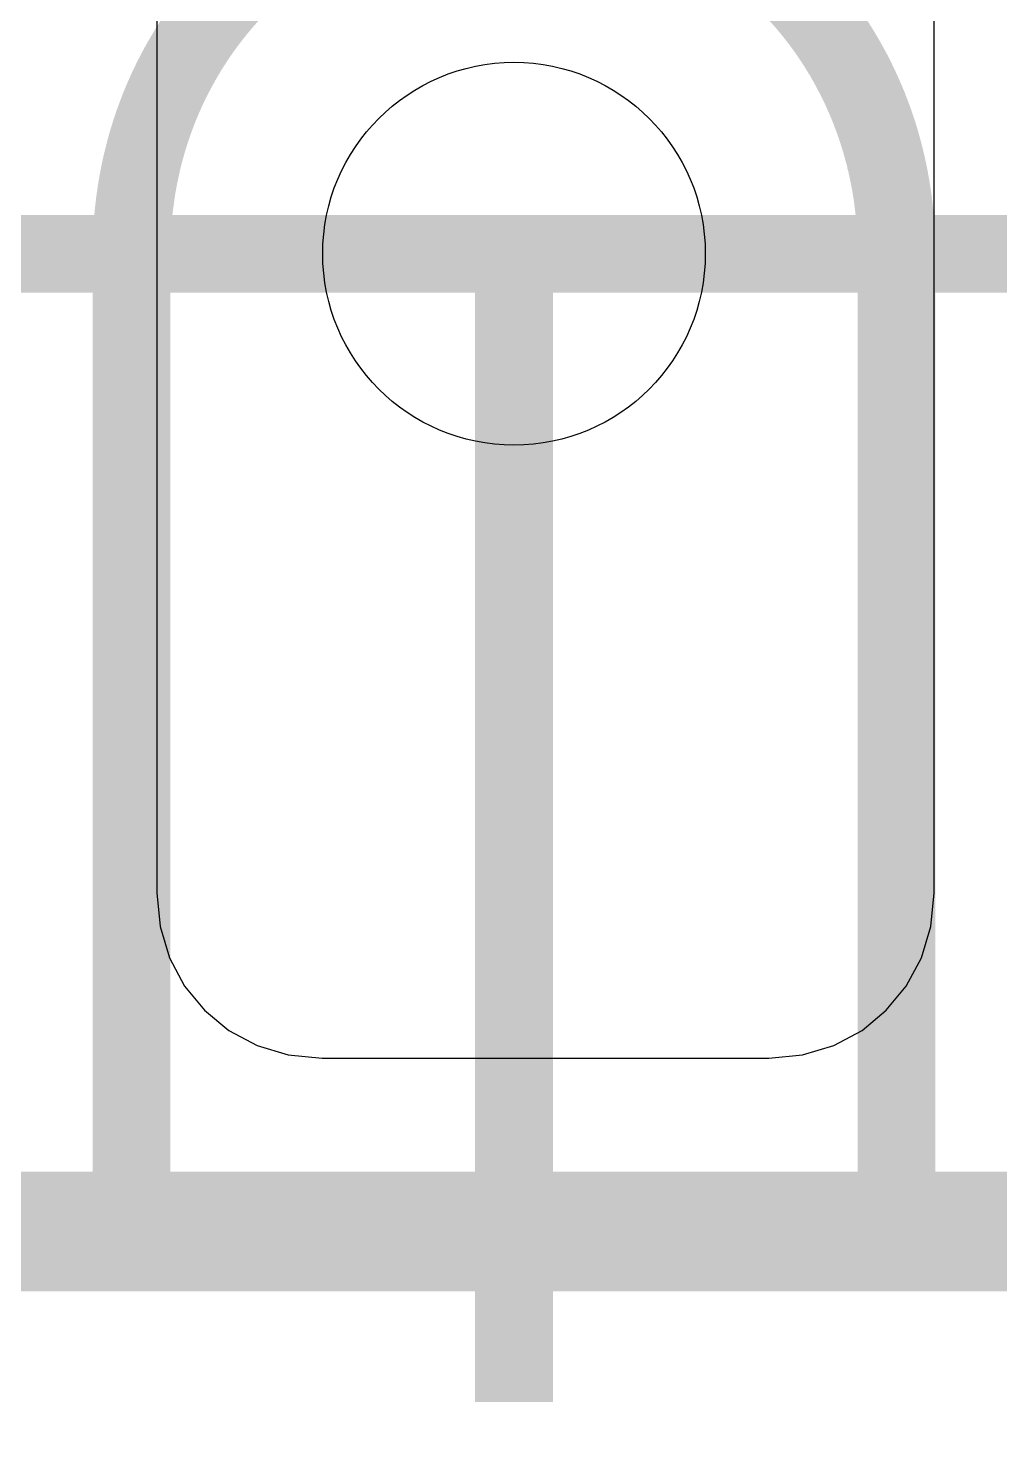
# Model space of a CAD drawing. Header units: inches. Extents: x 15 to 148, y 10 to 111.
# Drawn here: x 137.5885 to 137.8135, y 97.5885 to 97.9154 of the extents above; entities that cross this region are included whole.
import ezdxf

# ---------------------------------------------------------------- set-up
doc = ezdxf.new("R2010")
doc.units = ezdxf.units.IN
doc.header["$MEASUREMENT"] = 0
doc.layers.add('BLK_12AWG', color=7, linetype='Continuous')

# ---------------------------------------------------------------- blocks, each defined once
blk = doc.blocks.new('CEGHSD')
blk.add_lwpolyline([(134.4216, 99.712), (134.4216, 99.586), (134.42194, 99.58253), (134.42291, 99.57931), (134.42445, 99.57642), (134.42651, 99.57392), (134.42902, 99.57186), (134.43191, 99.57031), (134.43512, 99.56934), (134.4386, 99.569), (134.4386, 99.569), (134.4846, 99.569), (134.48807, 99.56934), (134.49129, 99.57031), (134.49418, 99.57186), (134.49668, 99.57392), (134.49874, 99.57642), (134.50029, 99.57931), (134.50126, 99.58253), (134.5016, 99.586), (134.5016, 99.712)])
at = {"const_width": 0.008}
for points in [[(134.41899, 99.65175), (134.41899, 99.65188), (134.41899, 99.65201), (134.41899, 99.65214), (134.41899, 99.65227), (134.419, 99.6524), (134.419, 99.65253), (134.419, 99.65265), (134.419, 99.65278), (134.41901, 99.65291), (134.41901, 99.65304), (134.41901, 99.65317), (134.41902, 99.6533), (134.41902, 99.65343), (134.41903, 99.65355), (134.41904, 99.65368), (134.41904, 99.65381), (134.41905, 99.65394), (134.41905, 99.65407), (134.41906, 99.65419), (134.41907, 99.65432), (134.41908, 99.65445), (134.41909, 99.65458), (134.41909, 99.6547), (134.4191, 99.65483), (134.41911, 99.65496), (134.41912, 99.65508), (134.41913, 99.65521), (134.41914, 99.65534), (134.41915, 99.65546), (134.41917, 99.65559), (134.41918, 99.65571), (134.41919, 99.65584), (134.4192, 99.65597), (134.41922, 99.65609), (134.41923, 99.65622), (134.41924, 99.65634), (134.41926, 99.65647), (134.41927, 99.65659), (134.41929, 99.65672), (134.4193, 99.65684), (134.41932, 99.65697), (134.41932, 99.65703), (134.41933, 99.65709), (134.41935, 99.65722), (134.41937, 99.65734), (134.41938, 99.65747), (134.4194, 99.65759), (134.41942, 99.65771), (134.41944, 99.65784), (134.41945, 99.65796), (134.41947, 99.65809), (134.41949, 99.65821), (134.41951, 99.65833), (134.41955, 99.65858), (134.41957, 99.6587), (134.41959, 99.65882), (134.41961, 99.65895), (134.41963, 99.65901), (134.41964, 99.65907), (134.41966, 99.65919), (134.41968, 99.65931), (134.41973, 99.65956), (134.41975, 99.65968), (134.41977, 99.6598), (134.4198, 99.65992), (134.41982, 99.66004), (134.41985, 99.66016), (134.41987, 99.66028), (134.4199, 99.6604), (134.41993, 99.66052), (134.41995, 99.66065), (134.41998, 99.66077), (134.42001, 99.66089), (134.42003, 99.66101), (134.42006, 99.66113), (134.42009, 99.66125), (134.42012, 99.66136), (134.42015, 99.66148), (134.42018, 99.6616), (134.42021, 99.66172), (134.42024, 99.66184), (134.42027, 99.66196), (134.4203, 99.66208), (134.42033, 99.6622), (134.42036, 99.66232), (134.42039, 99.66243), (134.42042, 99.66255), (134.42046, 99.66267), (134.42049, 99.66279), (134.42052, 99.6629), (134.42055, 99.66302), (134.42059, 99.66314), (134.42066, 99.66337), (134.42069, 99.66349), (134.42073, 99.66361), (134.42076, 99.66372), (134.4208, 99.66384), (134.42083, 99.66395), (134.42087, 99.66407), (134.42091, 99.66419), (134.42094, 99.6643), (134.42098, 99.66442), (134.42102, 99.66453), (134.42106, 99.66465), (134.4211, 99.66476), (134.42114, 99.66488), (134.42117, 99.66499), (134.42121, 99.66511), (134.42125, 99.66522), (134.42129, 99.66533), (134.42133, 99.66545), (134.42138, 99.66556), (134.42142, 99.66567), (134.42146, 99.66579), (134.4215, 99.6659), (134.42154, 99.66601), (134.42159, 99.66613), (134.42163, 99.66624), (134.42167, 99.66635), (134.42171, 99.66646), (134.42176, 99.66658), (134.4218, 99.66669), (134.42185, 99.6668), (134.42189, 99.66691), (134.42194, 99.66702), (134.42198, 99.66713), (134.42203, 99.66724), (134.42207, 99.66735), (134.42212, 99.66746), (134.42217, 99.66758), (134.42221, 99.66769), (134.42226, 99.6678), (134.42231, 99.66791), (134.42236, 99.66801), (134.42241, 99.66812), (134.42246, 99.66823), (134.4225, 99.66834), (134.42255, 99.66845), (134.4226, 99.66856), (134.42265, 99.66867), (134.4227, 99.66878), (134.42275, 99.66889), (134.4228, 99.66899), (134.42286, 99.6691), (134.42291, 99.66921), (134.42296, 99.66932), (134.42301, 99.66942), (134.42306, 99.66953), (134.42312, 99.66964), (134.42317, 99.66974), (134.42322, 99.66985), (134.42328, 99.66996), (134.42333, 99.67006), (134.42339, 99.67017), (134.42344, 99.67027), (134.4235, 99.67038), (134.42355, 99.67048), (134.42361, 99.67059), (134.42366, 99.67069), (134.42372, 99.6708), (134.42377, 99.6709), (134.42383, 99.67101), (134.42389, 99.67111), (134.42395, 99.67121), (134.424, 99.67132), (134.42406, 99.67142), (134.42412, 99.67152), (134.42418, 99.67163), (134.42424, 99.67173), (134.4243, 99.67183), (134.42436, 99.67194), (134.42448, 99.67214), (134.42454, 99.67224), (134.4246, 99.67234), (134.42466, 99.67244), (134.42472, 99.67254), (134.42478, 99.67265), (134.42484, 99.67275), (134.42491, 99.67285), (134.42497, 99.67295), (134.42503, 99.67305), (134.42509, 99.67315), (134.42516, 99.67325), (134.42522, 99.67335), (134.42528, 99.67345), (134.42535, 99.67354), (134.42541, 99.67364), (134.42548, 99.67374), (134.42561, 99.67394), (134.42574, 99.67413), (134.42587, 99.67433), (134.42594, 99.67443), (134.42601, 99.67452), (134.42607, 99.67462), (134.42614, 99.67471), (134.42621, 99.67481), (134.42628, 99.67491), (134.42642, 99.6751), (134.42655, 99.67529), (134.42662, 99.67538), (134.42669, 99.67548), (134.42676, 99.67557), (134.42684, 99.67567), (134.42691, 99.67576), (134.42698, 99.67585), (134.42705, 99.67595), (134.42712, 99.67604), (134.42719, 99.67613), (134.42726, 99.67623), (134.42734, 99.67632), (134.42741, 99.67641), (134.42748, 99.6765), (134.42756, 99.67659), (134.42763, 99.67669), (134.4277, 99.67678), (134.42778, 99.67687), (134.42785, 99.67696), (134.42793, 99.67705), (134.428, 99.67714), (134.42808, 99.67723), (134.42815, 99.67732), (134.42823, 99.67741), (134.4283, 99.6775), (134.42838, 99.67759), (134.42846, 99.67768), (134.42853, 99.67777), (134.42861, 99.67785), (134.42869, 99.67794), (134.42876, 99.67803), (134.42884, 99.67812), (134.42892, 99.67821), (134.429, 99.67829), (134.42908, 99.67838), (134.42916, 99.67847), (134.42924, 99.67855), (134.42932, 99.67864), (134.4294, 99.67873), (134.42948, 99.67881), (134.42956, 99.6789), (134.42964, 99.67898)], [(134.41899, 99.65175), (134.41899, 99.65188), (134.41899, 99.65201), (134.41899, 99.65214), (134.41899, 99.65227), (134.419, 99.6524), (134.419, 99.65253), (134.419, 99.65265), (134.419, 99.65278), (134.41901, 99.65291), (134.41901, 99.65304), (134.41901, 99.65317), (134.41902, 99.6533), (134.41902, 99.65343), (134.41903, 99.65355), (134.41904, 99.65368), (134.41904, 99.65381), (134.41905, 99.65394), (134.41905, 99.65407), (134.41906, 99.65419), (134.41907, 99.65432), (134.41908, 99.65445), (134.41909, 99.65458), (134.41909, 99.6547), (134.4191, 99.65483), (134.41911, 99.65496), (134.41912, 99.65508), (134.41913, 99.65521), (134.41914, 99.65534), (134.41915, 99.65546), (134.41917, 99.65559), (134.41918, 99.65571), (134.41919, 99.65584), (134.4192, 99.65597), (134.41922, 99.65609), (134.41923, 99.65622), (134.41924, 99.65634), (134.41926, 99.65647), (134.41927, 99.65659), (134.41929, 99.65672), (134.4193, 99.65684), (134.41932, 99.65697), (134.41932, 99.65703), (134.41933, 99.65709), (134.41935, 99.65722), (134.41937, 99.65734), (134.41938, 99.65747), (134.4194, 99.65759), (134.41942, 99.65771), (134.41944, 99.65784), (134.41945, 99.65796), (134.41947, 99.65809), (134.41949, 99.65821), (134.41951, 99.65833), (134.41955, 99.65858), (134.41957, 99.6587), (134.41959, 99.65882), (134.41961, 99.65895), (134.41963, 99.65901), (134.41964, 99.65907), (134.41966, 99.65919), (134.41968, 99.65931), (134.41973, 99.65956), (134.41975, 99.65968), (134.41977, 99.6598), (134.4198, 99.65992), (134.41982, 99.66004), (134.41985, 99.66016), (134.41987, 99.66028), (134.4199, 99.6604), (134.41993, 99.66052), (134.41995, 99.66065), (134.41998, 99.66077), (134.42001, 99.66089), (134.42003, 99.66101), (134.42006, 99.66113), (134.42009, 99.66125), (134.42012, 99.66136), (134.42015, 99.66148), (134.42018, 99.6616), (134.42021, 99.66172), (134.42024, 99.66184), (134.42027, 99.66196), (134.4203, 99.66208), (134.42033, 99.6622), (134.42036, 99.66232), (134.42039, 99.66243), (134.42042, 99.66255), (134.42046, 99.66267), (134.42049, 99.66279), (134.42052, 99.6629), (134.42055, 99.66302), (134.42059, 99.66314), (134.42066, 99.66337), (134.42069, 99.66349), (134.42073, 99.66361), (134.42076, 99.66372), (134.4208, 99.66384), (134.42083, 99.66395), (134.42087, 99.66407), (134.42091, 99.66419), (134.42094, 99.6643), (134.42098, 99.66442), (134.42102, 99.66453), (134.42106, 99.66465), (134.4211, 99.66476), (134.42114, 99.66488), (134.42117, 99.66499), (134.42121, 99.66511), (134.42125, 99.66522), (134.42129, 99.66533), (134.42133, 99.66545), (134.42138, 99.66556), (134.42142, 99.66567), (134.42146, 99.66579), (134.4215, 99.6659), (134.42154, 99.66601), (134.42159, 99.66613), (134.42163, 99.66624), (134.42167, 99.66635), (134.42171, 99.66646), (134.42176, 99.66658), (134.4218, 99.66669), (134.42185, 99.6668), (134.42189, 99.66691), (134.42194, 99.66702), (134.42198, 99.66713), (134.42203, 99.66724), (134.42207, 99.66735), (134.42212, 99.66746), (134.42217, 99.66758), (134.42221, 99.66769), (134.42226, 99.6678), (134.42231, 99.66791), (134.42236, 99.66801), (134.42241, 99.66812), (134.42246, 99.66823), (134.4225, 99.66834), (134.42255, 99.66845), (134.4226, 99.66856), (134.42265, 99.66867), (134.4227, 99.66878), (134.42275, 99.66889), (134.4228, 99.66899), (134.42286, 99.6691), (134.42291, 99.66921), (134.42296, 99.66932), (134.42301, 99.66942), (134.42306, 99.66953), (134.42312, 99.66964), (134.42317, 99.66974), (134.42322, 99.66985), (134.42328, 99.66996), (134.42333, 99.67006), (134.42339, 99.67017), (134.42344, 99.67027), (134.4235, 99.67038), (134.42355, 99.67048), (134.42361, 99.67059), (134.42366, 99.67069), (134.42372, 99.6708), (134.42377, 99.6709), (134.42383, 99.67101), (134.42389, 99.67111), (134.42395, 99.67121), (134.424, 99.67132), (134.42406, 99.67142), (134.42412, 99.67152), (134.42418, 99.67163), (134.42424, 99.67173), (134.4243, 99.67183), (134.42436, 99.67194), (134.42448, 99.67214), (134.42454, 99.67224), (134.4246, 99.67234), (134.42466, 99.67244), (134.42472, 99.67254), (134.42478, 99.67265), (134.42484, 99.67275), (134.42491, 99.67285), (134.42497, 99.67295), (134.42503, 99.67305), (134.42509, 99.67315), (134.42516, 99.67325), (134.42522, 99.67335), (134.42528, 99.67345), (134.42535, 99.67354), (134.42541, 99.67364), (134.42548, 99.67374), (134.42561, 99.67394), (134.42574, 99.67413), (134.42587, 99.67433), (134.42594, 99.67443), (134.42601, 99.67452), (134.42607, 99.67462), (134.42614, 99.67471), (134.42621, 99.67481), (134.42628, 99.67491), (134.42642, 99.6751), (134.42655, 99.67529), (134.42662, 99.67538), (134.42669, 99.67548), (134.42676, 99.67557), (134.42684, 99.67567), (134.42691, 99.67576), (134.42698, 99.67585), (134.42705, 99.67595), (134.42712, 99.67604), (134.42719, 99.67613), (134.42726, 99.67623), (134.42734, 99.67632), (134.42741, 99.67641), (134.42748, 99.6765), (134.42756, 99.67659), (134.42763, 99.67669), (134.4277, 99.67678), (134.42778, 99.67687), (134.42785, 99.67696), (134.42793, 99.67705), (134.428, 99.67714), (134.42808, 99.67723), (134.42815, 99.67732), (134.42823, 99.67741), (134.4283, 99.6775), (134.42838, 99.67759), (134.42846, 99.67768), (134.42853, 99.67777), (134.42861, 99.67785), (134.42869, 99.67794), (134.42876, 99.67803), (134.42884, 99.67812), (134.42892, 99.67821), (134.429, 99.67829), (134.42908, 99.67838), (134.42916, 99.67847), (134.42924, 99.67855), (134.42932, 99.67864), (134.4294, 99.67873), (134.42948, 99.67881), (134.42956, 99.6789), (134.42964, 99.67898)], [(134.41899, 99.65175), (134.41899, 99.65188), (134.41899, 99.65201), (134.41899, 99.65214), (134.41899, 99.65227), (134.419, 99.6524), (134.419, 99.65253), (134.419, 99.65265), (134.419, 99.65278), (134.41901, 99.65291), (134.41901, 99.65304), (134.41901, 99.65317), (134.41902, 99.6533), (134.41902, 99.65343), (134.41903, 99.65355), (134.41904, 99.65368), (134.41904, 99.65381), (134.41905, 99.65394), (134.41905, 99.65407), (134.41906, 99.65419), (134.41907, 99.65432), (134.41908, 99.65445), (134.41909, 99.65458), (134.41909, 99.6547), (134.4191, 99.65483), (134.41911, 99.65496), (134.41912, 99.65508), (134.41913, 99.65521), (134.41914, 99.65534), (134.41915, 99.65546), (134.41917, 99.65559), (134.41918, 99.65571), (134.41919, 99.65584), (134.4192, 99.65597), (134.41922, 99.65609), (134.41923, 99.65622), (134.41924, 99.65634), (134.41926, 99.65647), (134.41927, 99.65659), (134.41929, 99.65672), (134.4193, 99.65684), (134.41932, 99.65697), (134.41932, 99.65703), (134.41933, 99.65709), (134.41935, 99.65722), (134.41937, 99.65734), (134.41938, 99.65747), (134.4194, 99.65759), (134.41942, 99.65771), (134.41944, 99.65784), (134.41945, 99.65796), (134.41947, 99.65809), (134.41949, 99.65821), (134.41951, 99.65833), (134.41955, 99.65858), (134.41957, 99.6587), (134.41959, 99.65882), (134.41961, 99.65895), (134.41963, 99.65901), (134.41964, 99.65907), (134.41966, 99.65919), (134.41968, 99.65931), (134.41973, 99.65956), (134.41975, 99.65968), (134.41977, 99.6598), (134.4198, 99.65992), (134.41982, 99.66004), (134.41985, 99.66016), (134.41987, 99.66028), (134.4199, 99.6604), (134.41993, 99.66052), (134.41995, 99.66065), (134.41998, 99.66077), (134.42001, 99.66089), (134.42003, 99.66101), (134.42006, 99.66113), (134.42009, 99.66125), (134.42012, 99.66136), (134.42015, 99.66148), (134.42018, 99.6616), (134.42021, 99.66172), (134.42024, 99.66184), (134.42027, 99.66196), (134.4203, 99.66208), (134.42033, 99.6622), (134.42036, 99.66232), (134.42039, 99.66243), (134.42042, 99.66255), (134.42046, 99.66267), (134.42049, 99.66279), (134.42052, 99.6629), (134.42055, 99.66302), (134.42059, 99.66314), (134.42066, 99.66337), (134.42069, 99.66349), (134.42073, 99.66361), (134.42076, 99.66372), (134.4208, 99.66384), (134.42083, 99.66395), (134.42087, 99.66407), (134.42091, 99.66419), (134.42094, 99.6643), (134.42098, 99.66442), (134.42102, 99.66453), (134.42106, 99.66465), (134.4211, 99.66476), (134.42114, 99.66488), (134.42117, 99.66499), (134.42121, 99.66511), (134.42125, 99.66522), (134.42129, 99.66533), (134.42133, 99.66545), (134.42138, 99.66556), (134.42142, 99.66567), (134.42146, 99.66579), (134.4215, 99.6659), (134.42154, 99.66601), (134.42159, 99.66613), (134.42163, 99.66624), (134.42167, 99.66635), (134.42171, 99.66646), (134.42176, 99.66658), (134.4218, 99.66669), (134.42185, 99.6668), (134.42189, 99.66691), (134.42194, 99.66702), (134.42198, 99.66713), (134.42203, 99.66724), (134.42207, 99.66735), (134.42212, 99.66746), (134.42217, 99.66758), (134.42221, 99.66769), (134.42226, 99.6678), (134.42231, 99.66791), (134.42236, 99.66801), (134.42241, 99.66812), (134.42246, 99.66823), (134.4225, 99.66834), (134.42255, 99.66845), (134.4226, 99.66856), (134.42265, 99.66867), (134.4227, 99.66878), (134.42275, 99.66889), (134.4228, 99.66899), (134.42286, 99.6691), (134.42291, 99.66921), (134.42296, 99.66932), (134.42301, 99.66942), (134.42306, 99.66953), (134.42312, 99.66964), (134.42317, 99.66974), (134.42322, 99.66985), (134.42328, 99.66996), (134.42333, 99.67006), (134.42339, 99.67017), (134.42344, 99.67027), (134.4235, 99.67038), (134.42355, 99.67048), (134.42361, 99.67059), (134.42366, 99.67069), (134.42372, 99.6708), (134.42377, 99.6709), (134.42383, 99.67101), (134.42389, 99.67111), (134.42395, 99.67121), (134.424, 99.67132), (134.42406, 99.67142), (134.42412, 99.67152), (134.42418, 99.67163), (134.42424, 99.67173), (134.4243, 99.67183), (134.42436, 99.67194), (134.42448, 99.67214), (134.42454, 99.67224), (134.4246, 99.67234), (134.42466, 99.67244), (134.42472, 99.67254), (134.42478, 99.67265), (134.42484, 99.67275), (134.42491, 99.67285), (134.42497, 99.67295), (134.42503, 99.67305), (134.42509, 99.67315), (134.42516, 99.67325), (134.42522, 99.67335), (134.42528, 99.67345), (134.42535, 99.67354), (134.42541, 99.67364), (134.42548, 99.67374), (134.42561, 99.67394), (134.42574, 99.67413), (134.42587, 99.67433), (134.42594, 99.67443), (134.42601, 99.67452), (134.42607, 99.67462), (134.42614, 99.67471), (134.42621, 99.67481), (134.42628, 99.67491), (134.42642, 99.6751), (134.42655, 99.67529), (134.42662, 99.67538), (134.42669, 99.67548), (134.42676, 99.67557), (134.42684, 99.67567), (134.42691, 99.67576), (134.42698, 99.67585), (134.42705, 99.67595), (134.42712, 99.67604), (134.42719, 99.67613), (134.42726, 99.67623), (134.42734, 99.67632), (134.42741, 99.67641), (134.42748, 99.6765), (134.42756, 99.67659), (134.42763, 99.67669), (134.4277, 99.67678), (134.42778, 99.67687), (134.42785, 99.67696), (134.42793, 99.67705), (134.428, 99.67714), (134.42808, 99.67723), (134.42815, 99.67732), (134.42823, 99.67741), (134.4283, 99.6775), (134.42838, 99.67759), (134.42846, 99.67768), (134.42853, 99.67777), (134.42861, 99.67785), (134.42869, 99.67794), (134.42876, 99.67803), (134.42884, 99.67812), (134.42892, 99.67821), (134.429, 99.67829), (134.42908, 99.67838), (134.42916, 99.67847), (134.42924, 99.67855), (134.42932, 99.67864), (134.4294, 99.67873), (134.42948, 99.67881), (134.42956, 99.6789), (134.42964, 99.67898)], [(134.49773, 99.65175), (134.49773, 99.65188), (134.49773, 99.65201), (134.49773, 99.65214), (134.49773, 99.65227), (134.49773, 99.6524), (134.49772, 99.65253), (134.49772, 99.65265), (134.49772, 99.65278), (134.49772, 99.65291), (134.49771, 99.65304), (134.49771, 99.65317), (134.4977, 99.6533), (134.4977, 99.65343), (134.49769, 99.65355), (134.49769, 99.65368), (134.49768, 99.65381), (134.49768, 99.65394), (134.49767, 99.65407), (134.49766, 99.65419), (134.49765, 99.65432), (134.49765, 99.65445), (134.49764, 99.65458), (134.49763, 99.6547), (134.49762, 99.65483), (134.49761, 99.65496), (134.4976, 99.65508), (134.49759, 99.65521), (134.49758, 99.65534), (134.49757, 99.65546), (134.49756, 99.65559), (134.49754, 99.65571), (134.49753, 99.65584), (134.49752, 99.65597), (134.49751, 99.65609), (134.49749, 99.65622), (134.49748, 99.65634), (134.49747, 99.65647), (134.49745, 99.65659), (134.49744, 99.65672), (134.49742, 99.65684), (134.49741, 99.65697), (134.4974, 99.65703), (134.49739, 99.65709), (134.49737, 99.65722), (134.49736, 99.65734), (134.49734, 99.65747), (134.49732, 99.65759), (134.49731, 99.65771), (134.49729, 99.65784), (134.49727, 99.65796), (134.49725, 99.65809), (134.49723, 99.65821), (134.49721, 99.65833), (134.49717, 99.65858), (134.49715, 99.6587), (134.49713, 99.65882), (134.49711, 99.65895), (134.4971, 99.65901), (134.49709, 99.65907), (134.49706, 99.65919), (134.49704, 99.65931), (134.497, 99.65956), (134.49697, 99.65968), (134.49695, 99.6598), (134.49692, 99.65992), (134.4969, 99.66004), (134.49687, 99.66016), (134.49685, 99.66028), (134.49682, 99.6604), (134.4968, 99.66052), (134.49677, 99.66065), (134.49674, 99.66077), (134.49672, 99.66089), (134.49669, 99.66101), (134.49666, 99.66113), (134.49663, 99.66125), (134.4966, 99.66136), (134.49658, 99.66148), (134.49655, 99.6616), (134.49652, 99.66172), (134.49649, 99.66184), (134.49646, 99.66196), (134.49643, 99.66208), (134.49639, 99.6622), (134.49636, 99.66232), (134.49633, 99.66243), (134.4963, 99.66255), (134.49627, 99.66267), (134.49623, 99.66279), (134.4962, 99.6629), (134.49617, 99.66302), (134.49613, 99.66314), (134.49607, 99.66337), (134.49603, 99.66349), (134.496, 99.66361), (134.49596, 99.66372), (134.49592, 99.66384), (134.49589, 99.66395), (134.49585, 99.66407), (134.49582, 99.66419), (134.49578, 99.6643), (134.49574, 99.66442), (134.4957, 99.66453), (134.49566, 99.66465), (134.49563, 99.66476), (134.49559, 99.66488), (134.49555, 99.66499), (134.49551, 99.66511), (134.49547, 99.66522), (134.49543, 99.66533), (134.49539, 99.66545), (134.49535, 99.66556), (134.49531, 99.66567), (134.49526, 99.66579), (134.49522, 99.6659), (134.49518, 99.66601), (134.49514, 99.66613), (134.49509, 99.66624), (134.49505, 99.66635), (134.49501, 99.66646), (134.49496, 99.66658), (134.49492, 99.66669), (134.49488, 99.6668), (134.49483, 99.66691), (134.49479, 99.66702), (134.49474, 99.66713), (134.49469, 99.66724), (134.49465, 99.66735), (134.4946, 99.66746), (134.49455, 99.66758), (134.49451, 99.66769), (134.49446, 99.6678), (134.49441, 99.66791), (134.49436, 99.66801), (134.49432, 99.66812), (134.49427, 99.66823), (134.49422, 99.66834), (134.49417, 99.66845), (134.49412, 99.66856), (134.49407, 99.66867), (134.49402, 99.66878), (134.49397, 99.66889), (134.49392, 99.66899), (134.49387, 99.6691), (134.49381, 99.66921), (134.49376, 99.66932), (134.49371, 99.66942), (134.49366, 99.66953), (134.49361, 99.66964), (134.49355, 99.66974), (134.4935, 99.66985), (134.49345, 99.66996), (134.49339, 99.67006), (134.49334, 99.67017), (134.49328, 99.67027), (134.49323, 99.67038), (134.49317, 99.67048), (134.49312, 99.67059), (134.49306, 99.67069), (134.493, 99.6708), (134.49295, 99.6709), (134.49289, 99.67101), (134.49283, 99.67111), (134.49278, 99.67121), (134.49272, 99.67132), (134.49266, 99.67142), (134.4926, 99.67152), (134.49254, 99.67163), (134.49248, 99.67173), (134.49243, 99.67183), (134.49237, 99.67194), (134.49225, 99.67214), (134.49219, 99.67224), (134.49213, 99.67234), (134.49206, 99.67244), (134.492, 99.67254), (134.49194, 99.67265), (134.49188, 99.67275), (134.49182, 99.67285), (134.49175, 99.67295), (134.49169, 99.67305), (134.49163, 99.67315), (134.49157, 99.67325), (134.4915, 99.67335), (134.49144, 99.67345), (134.49137, 99.67354), (134.49131, 99.67364), (134.49124, 99.67374), (134.49111, 99.67394), (134.49098, 99.67413), (134.49085, 99.67433), (134.49078, 99.67443), (134.49072, 99.67452), (134.49065, 99.67462), (134.49058, 99.67471), (134.49051, 99.67481), (134.49044, 99.67491), (134.49031, 99.6751), (134.49017, 99.67529), (134.4901, 99.67538), (134.49003, 99.67548), (134.48996, 99.67557), (134.48989, 99.67567), (134.48982, 99.67576), (134.48975, 99.67585), (134.48967, 99.67595), (134.4896, 99.67604), (134.48953, 99.67613), (134.48946, 99.67623), (134.48939, 99.67632), (134.48931, 99.67641), (134.48924, 99.6765), (134.48917, 99.67659), (134.48909, 99.67669), (134.48902, 99.67678), (134.48895, 99.67687), (134.48887, 99.67696), (134.4888, 99.67705), (134.48872, 99.67714), (134.48865, 99.67723), (134.48857, 99.67732), (134.4885, 99.67741), (134.48842, 99.6775), (134.48834, 99.67759), (134.48827, 99.67768), (134.48819, 99.67777), (134.48811, 99.67785), (134.48804, 99.67794), (134.48796, 99.67803), (134.48788, 99.67812), (134.4878, 99.67821), (134.48772, 99.67829), (134.48764, 99.67838), (134.48757, 99.67847), (134.48749, 99.67855), (134.48741, 99.67864), (134.48733, 99.67873), (134.48725, 99.67881), (134.48717, 99.6789), (134.48709, 99.67898)], [(134.49773, 99.65175), (134.49773, 99.65188), (134.49773, 99.65201), (134.49773, 99.65214), (134.49773, 99.65227), (134.49773, 99.6524), (134.49772, 99.65253), (134.49772, 99.65265), (134.49772, 99.65278), (134.49772, 99.65291), (134.49771, 99.65304), (134.49771, 99.65317), (134.4977, 99.6533), (134.4977, 99.65343), (134.49769, 99.65355), (134.49769, 99.65368), (134.49768, 99.65381), (134.49768, 99.65394), (134.49767, 99.65407), (134.49766, 99.65419), (134.49765, 99.65432), (134.49765, 99.65445), (134.49764, 99.65458), (134.49763, 99.6547), (134.49762, 99.65483), (134.49761, 99.65496), (134.4976, 99.65508), (134.49759, 99.65521), (134.49758, 99.65534), (134.49757, 99.65546), (134.49756, 99.65559), (134.49754, 99.65571), (134.49753, 99.65584), (134.49752, 99.65597), (134.49751, 99.65609), (134.49749, 99.65622), (134.49748, 99.65634), (134.49747, 99.65647), (134.49745, 99.65659), (134.49744, 99.65672), (134.49742, 99.65684), (134.49741, 99.65697), (134.4974, 99.65703), (134.49739, 99.65709), (134.49737, 99.65722), (134.49736, 99.65734), (134.49734, 99.65747), (134.49732, 99.65759), (134.49731, 99.65771), (134.49729, 99.65784), (134.49727, 99.65796), (134.49725, 99.65809), (134.49723, 99.65821), (134.49721, 99.65833), (134.49717, 99.65858), (134.49715, 99.6587), (134.49713, 99.65882), (134.49711, 99.65895), (134.4971, 99.65901), (134.49709, 99.65907), (134.49706, 99.65919), (134.49704, 99.65931), (134.497, 99.65956), (134.49697, 99.65968), (134.49695, 99.6598), (134.49692, 99.65992), (134.4969, 99.66004), (134.49687, 99.66016), (134.49685, 99.66028), (134.49682, 99.6604), (134.4968, 99.66052), (134.49677, 99.66065), (134.49674, 99.66077), (134.49672, 99.66089), (134.49669, 99.66101), (134.49666, 99.66113), (134.49663, 99.66125), (134.4966, 99.66136), (134.49658, 99.66148), (134.49655, 99.6616), (134.49652, 99.66172), (134.49649, 99.66184), (134.49646, 99.66196), (134.49643, 99.66208), (134.49639, 99.6622), (134.49636, 99.66232), (134.49633, 99.66243), (134.4963, 99.66255), (134.49627, 99.66267), (134.49623, 99.66279), (134.4962, 99.6629), (134.49617, 99.66302), (134.49613, 99.66314), (134.49607, 99.66337), (134.49603, 99.66349), (134.496, 99.66361), (134.49596, 99.66372), (134.49592, 99.66384), (134.49589, 99.66395), (134.49585, 99.66407), (134.49582, 99.66419), (134.49578, 99.6643), (134.49574, 99.66442), (134.4957, 99.66453), (134.49566, 99.66465), (134.49563, 99.66476), (134.49559, 99.66488), (134.49555, 99.66499), (134.49551, 99.66511), (134.49547, 99.66522), (134.49543, 99.66533), (134.49539, 99.66545), (134.49535, 99.66556), (134.49531, 99.66567), (134.49526, 99.66579), (134.49522, 99.6659), (134.49518, 99.66601), (134.49514, 99.66613), (134.49509, 99.66624), (134.49505, 99.66635), (134.49501, 99.66646), (134.49496, 99.66658), (134.49492, 99.66669), (134.49488, 99.6668), (134.49483, 99.66691), (134.49479, 99.66702), (134.49474, 99.66713), (134.49469, 99.66724), (134.49465, 99.66735), (134.4946, 99.66746), (134.49455, 99.66758), (134.49451, 99.66769), (134.49446, 99.6678), (134.49441, 99.66791), (134.49436, 99.66801), (134.49432, 99.66812), (134.49427, 99.66823), (134.49422, 99.66834), (134.49417, 99.66845), (134.49412, 99.66856), (134.49407, 99.66867), (134.49402, 99.66878), (134.49397, 99.66889), (134.49392, 99.66899), (134.49387, 99.6691), (134.49381, 99.66921), (134.49376, 99.66932), (134.49371, 99.66942), (134.49366, 99.66953), (134.49361, 99.66964), (134.49355, 99.66974), (134.4935, 99.66985), (134.49345, 99.66996), (134.49339, 99.67006), (134.49334, 99.67017), (134.49328, 99.67027), (134.49323, 99.67038), (134.49317, 99.67048), (134.49312, 99.67059), (134.49306, 99.67069), (134.493, 99.6708), (134.49295, 99.6709), (134.49289, 99.67101), (134.49283, 99.67111), (134.49278, 99.67121), (134.49272, 99.67132), (134.49266, 99.67142), (134.4926, 99.67152), (134.49254, 99.67163), (134.49248, 99.67173), (134.49243, 99.67183), (134.49237, 99.67194), (134.49225, 99.67214), (134.49219, 99.67224), (134.49213, 99.67234), (134.49206, 99.67244), (134.492, 99.67254), (134.49194, 99.67265), (134.49188, 99.67275), (134.49182, 99.67285), (134.49175, 99.67295), (134.49169, 99.67305), (134.49163, 99.67315), (134.49157, 99.67325), (134.4915, 99.67335), (134.49144, 99.67345), (134.49137, 99.67354), (134.49131, 99.67364), (134.49124, 99.67374), (134.49111, 99.67394), (134.49098, 99.67413), (134.49085, 99.67433), (134.49078, 99.67443), (134.49072, 99.67452), (134.49065, 99.67462), (134.49058, 99.67471), (134.49051, 99.67481), (134.49044, 99.67491), (134.49031, 99.6751), (134.49017, 99.67529), (134.4901, 99.67538), (134.49003, 99.67548), (134.48996, 99.67557), (134.48989, 99.67567), (134.48982, 99.67576), (134.48975, 99.67585), (134.48967, 99.67595), (134.4896, 99.67604), (134.48953, 99.67613), (134.48946, 99.67623), (134.48939, 99.67632), (134.48931, 99.67641), (134.48924, 99.6765), (134.48917, 99.67659), (134.48909, 99.67669), (134.48902, 99.67678), (134.48895, 99.67687), (134.48887, 99.67696), (134.4888, 99.67705), (134.48872, 99.67714), (134.48865, 99.67723), (134.48857, 99.67732), (134.4885, 99.67741), (134.48842, 99.6775), (134.48834, 99.67759), (134.48827, 99.67768), (134.48819, 99.67777), (134.48811, 99.67785), (134.48804, 99.67794), (134.48796, 99.67803), (134.48788, 99.67812), (134.4878, 99.67821), (134.48772, 99.67829), (134.48764, 99.67838), (134.48757, 99.67847), (134.48749, 99.67855), (134.48741, 99.67864), (134.48733, 99.67873), (134.48725, 99.67881), (134.48717, 99.6789), (134.48709, 99.67898)], [(134.49773, 99.65175), (134.49773, 99.65188), (134.49773, 99.65201), (134.49773, 99.65214), (134.49773, 99.65227), (134.49773, 99.6524), (134.49772, 99.65253), (134.49772, 99.65265), (134.49772, 99.65278), (134.49772, 99.65291), (134.49771, 99.65304), (134.49771, 99.65317), (134.4977, 99.6533), (134.4977, 99.65343), (134.49769, 99.65355), (134.49769, 99.65368), (134.49768, 99.65381), (134.49768, 99.65394), (134.49767, 99.65407), (134.49766, 99.65419), (134.49765, 99.65432), (134.49765, 99.65445), (134.49764, 99.65458), (134.49763, 99.6547), (134.49762, 99.65483), (134.49761, 99.65496), (134.4976, 99.65508), (134.49759, 99.65521), (134.49758, 99.65534), (134.49757, 99.65546), (134.49756, 99.65559), (134.49754, 99.65571), (134.49753, 99.65584), (134.49752, 99.65597), (134.49751, 99.65609), (134.49749, 99.65622), (134.49748, 99.65634), (134.49747, 99.65647), (134.49745, 99.65659), (134.49744, 99.65672), (134.49742, 99.65684), (134.49741, 99.65697), (134.4974, 99.65703), (134.49739, 99.65709), (134.49737, 99.65722), (134.49736, 99.65734), (134.49734, 99.65747), (134.49732, 99.65759), (134.49731, 99.65771), (134.49729, 99.65784), (134.49727, 99.65796), (134.49725, 99.65809), (134.49723, 99.65821), (134.49721, 99.65833), (134.49717, 99.65858), (134.49715, 99.6587), (134.49713, 99.65882), (134.49711, 99.65895), (134.4971, 99.65901), (134.49709, 99.65907), (134.49706, 99.65919), (134.49704, 99.65931), (134.497, 99.65956), (134.49697, 99.65968), (134.49695, 99.6598), (134.49692, 99.65992), (134.4969, 99.66004), (134.49687, 99.66016), (134.49685, 99.66028), (134.49682, 99.6604), (134.4968, 99.66052), (134.49677, 99.66065), (134.49674, 99.66077), (134.49672, 99.66089), (134.49669, 99.66101), (134.49666, 99.66113), (134.49663, 99.66125), (134.4966, 99.66136), (134.49658, 99.66148), (134.49655, 99.6616), (134.49652, 99.66172), (134.49649, 99.66184), (134.49646, 99.66196), (134.49643, 99.66208), (134.49639, 99.6622), (134.49636, 99.66232), (134.49633, 99.66243), (134.4963, 99.66255), (134.49627, 99.66267), (134.49623, 99.66279), (134.4962, 99.6629), (134.49617, 99.66302), (134.49613, 99.66314), (134.49607, 99.66337), (134.49603, 99.66349), (134.496, 99.66361), (134.49596, 99.66372), (134.49592, 99.66384), (134.49589, 99.66395), (134.49585, 99.66407), (134.49582, 99.66419), (134.49578, 99.6643), (134.49574, 99.66442), (134.4957, 99.66453), (134.49566, 99.66465), (134.49563, 99.66476), (134.49559, 99.66488), (134.49555, 99.66499), (134.49551, 99.66511), (134.49547, 99.66522), (134.49543, 99.66533), (134.49539, 99.66545), (134.49535, 99.66556), (134.49531, 99.66567), (134.49526, 99.66579), (134.49522, 99.6659), (134.49518, 99.66601), (134.49514, 99.66613), (134.49509, 99.66624), (134.49505, 99.66635), (134.49501, 99.66646), (134.49496, 99.66658), (134.49492, 99.66669), (134.49488, 99.6668), (134.49483, 99.66691), (134.49479, 99.66702), (134.49474, 99.66713), (134.49469, 99.66724), (134.49465, 99.66735), (134.4946, 99.66746), (134.49455, 99.66758), (134.49451, 99.66769), (134.49446, 99.6678), (134.49441, 99.66791), (134.49436, 99.66801), (134.49432, 99.66812), (134.49427, 99.66823), (134.49422, 99.66834), (134.49417, 99.66845), (134.49412, 99.66856), (134.49407, 99.66867), (134.49402, 99.66878), (134.49397, 99.66889), (134.49392, 99.66899), (134.49387, 99.6691), (134.49381, 99.66921), (134.49376, 99.66932), (134.49371, 99.66942), (134.49366, 99.66953), (134.49361, 99.66964), (134.49355, 99.66974), (134.4935, 99.66985), (134.49345, 99.66996), (134.49339, 99.67006), (134.49334, 99.67017), (134.49328, 99.67027), (134.49323, 99.67038), (134.49317, 99.67048), (134.49312, 99.67059), (134.49306, 99.67069), (134.493, 99.6708), (134.49295, 99.6709), (134.49289, 99.67101), (134.49283, 99.67111), (134.49278, 99.67121), (134.49272, 99.67132), (134.49266, 99.67142), (134.4926, 99.67152), (134.49254, 99.67163), (134.49248, 99.67173), (134.49243, 99.67183), (134.49237, 99.67194), (134.49225, 99.67214), (134.49219, 99.67224), (134.49213, 99.67234), (134.49206, 99.67244), (134.492, 99.67254), (134.49194, 99.67265), (134.49188, 99.67275), (134.49182, 99.67285), (134.49175, 99.67295), (134.49169, 99.67305), (134.49163, 99.67315), (134.49157, 99.67325), (134.4915, 99.67335), (134.49144, 99.67345), (134.49137, 99.67354), (134.49131, 99.67364), (134.49124, 99.67374), (134.49111, 99.67394), (134.49098, 99.67413), (134.49085, 99.67433), (134.49078, 99.67443), (134.49072, 99.67452), (134.49065, 99.67462), (134.49058, 99.67471), (134.49051, 99.67481), (134.49044, 99.67491), (134.49031, 99.6751), (134.49017, 99.67529), (134.4901, 99.67538), (134.49003, 99.67548), (134.48996, 99.67557), (134.48989, 99.67567), (134.48982, 99.67576), (134.48975, 99.67585), (134.48967, 99.67595), (134.4896, 99.67604), (134.48953, 99.67613), (134.48946, 99.67623), (134.48939, 99.67632), (134.48931, 99.67641), (134.48924, 99.6765), (134.48917, 99.67659), (134.48909, 99.67669), (134.48902, 99.67678), (134.48895, 99.67687), (134.48887, 99.67696), (134.4888, 99.67705), (134.48872, 99.67714), (134.48865, 99.67723), (134.48857, 99.67732), (134.4885, 99.67741), (134.48842, 99.6775), (134.48834, 99.67759), (134.48827, 99.67768), (134.48819, 99.67777), (134.48811, 99.67785), (134.48804, 99.67794), (134.48796, 99.67803), (134.48788, 99.67812), (134.4878, 99.67821), (134.48772, 99.67829), (134.48764, 99.67838), (134.48757, 99.67847), (134.48749, 99.67855), (134.48741, 99.67864), (134.48733, 99.67873), (134.48725, 99.67881), (134.48717, 99.6789), (134.48709, 99.67898)], [(134.35836, 99.65175), (134.45679, 99.65175)], [(134.35836, 99.65175), (134.45679, 99.65175)], [(134.35836, 99.65175), (134.45679, 99.65175)], [(134.45836, 99.65175), (134.35994, 99.65175)], [(134.45836, 99.65175), (134.35994, 99.65175)], [(134.45836, 99.65175), (134.35994, 99.65175)], [(134.41899, 99.55332), (134.41899, 99.65175)], [(134.41899, 99.55332), (134.41899, 99.65175)], [(134.41899, 99.55332), (134.41899, 99.65175)], [(134.45994, 99.65175), (134.44025, 99.65175)], [(134.45994, 99.65175), (134.44025, 99.65175)], [(134.45994, 99.65175), (134.44025, 99.65175)], [(134.45679, 99.65175), (134.47647, 99.65175)], [(134.45679, 99.65175), (134.47647, 99.65175)], [(134.45679, 99.65175), (134.47647, 99.65175)], [(134.45836, 99.65175), (134.55679, 99.65175)], [(134.45836, 99.65175), (134.45836, 99.55332)], [(134.45836, 99.65175), (134.55679, 99.65175)], [(134.45836, 99.65175), (134.45836, 99.55332)], [(134.45836, 99.65175), (134.55679, 99.65175)], [(134.45836, 99.65175), (134.45836, 99.55332)], [(134.55836, 99.65175), (134.45994, 99.65175)], [(134.55836, 99.65175), (134.45994, 99.65175)], [(134.55836, 99.65175), (134.45994, 99.65175)], [(134.49773, 99.65175), (134.49773, 99.55332)], [(134.49773, 99.65175), (134.49773, 99.55332)], [(134.49773, 99.65175), (134.49773, 99.55332)], [(134.41899, 99.55332), (134.39773, 99.55332)], [(134.41899, 99.55332), (134.39773, 99.55332)], [(134.41899, 99.55332), (134.39773, 99.55332)], [(134.49773, 99.55332), (134.41899, 99.55332)], [(134.49773, 99.55332), (134.41899, 99.55332)], [(134.49773, 99.55332), (134.41899, 99.55332)], [(134.45836, 99.55332), (134.45836, 99.53364)], [(134.45836, 99.55332), (134.45836, 99.53364)], [(134.45836, 99.55332), (134.45836, 99.53364)], [(134.51899, 99.55332), (134.49773, 99.55332)], [(134.51899, 99.55332), (134.49773, 99.55332)], [(134.51899, 99.55332), (134.49773, 99.55332)], [(134.2616, 99.549), (136.3616, 99.549)], [(134.2616, 99.549), (136.3616, 99.549)], [(134.2616, 99.549), (136.3616, 99.549)]]:
    blk.add_lwpolyline(points, dxfattribs=at)
blk.add_circle((134.45836, 99.65175), 0.01969)
blk.add_circle((134.45836, 99.65175), 0.01969)
blk.add_circle((134.45836, 99.65175), 0.01969)

msp = doc.modelspace()

# ---------------------------------------------------------------- block references
at = {"layer": 'BLK_12AWG', "xscale": 2.25, "yscale": 2.25, "zscale": 2.25}
msp.add_blockref('CEGHSD', (-164.83027, -126.3532), dxfattribs=at)

doc.saveas('drawing.dxf')
